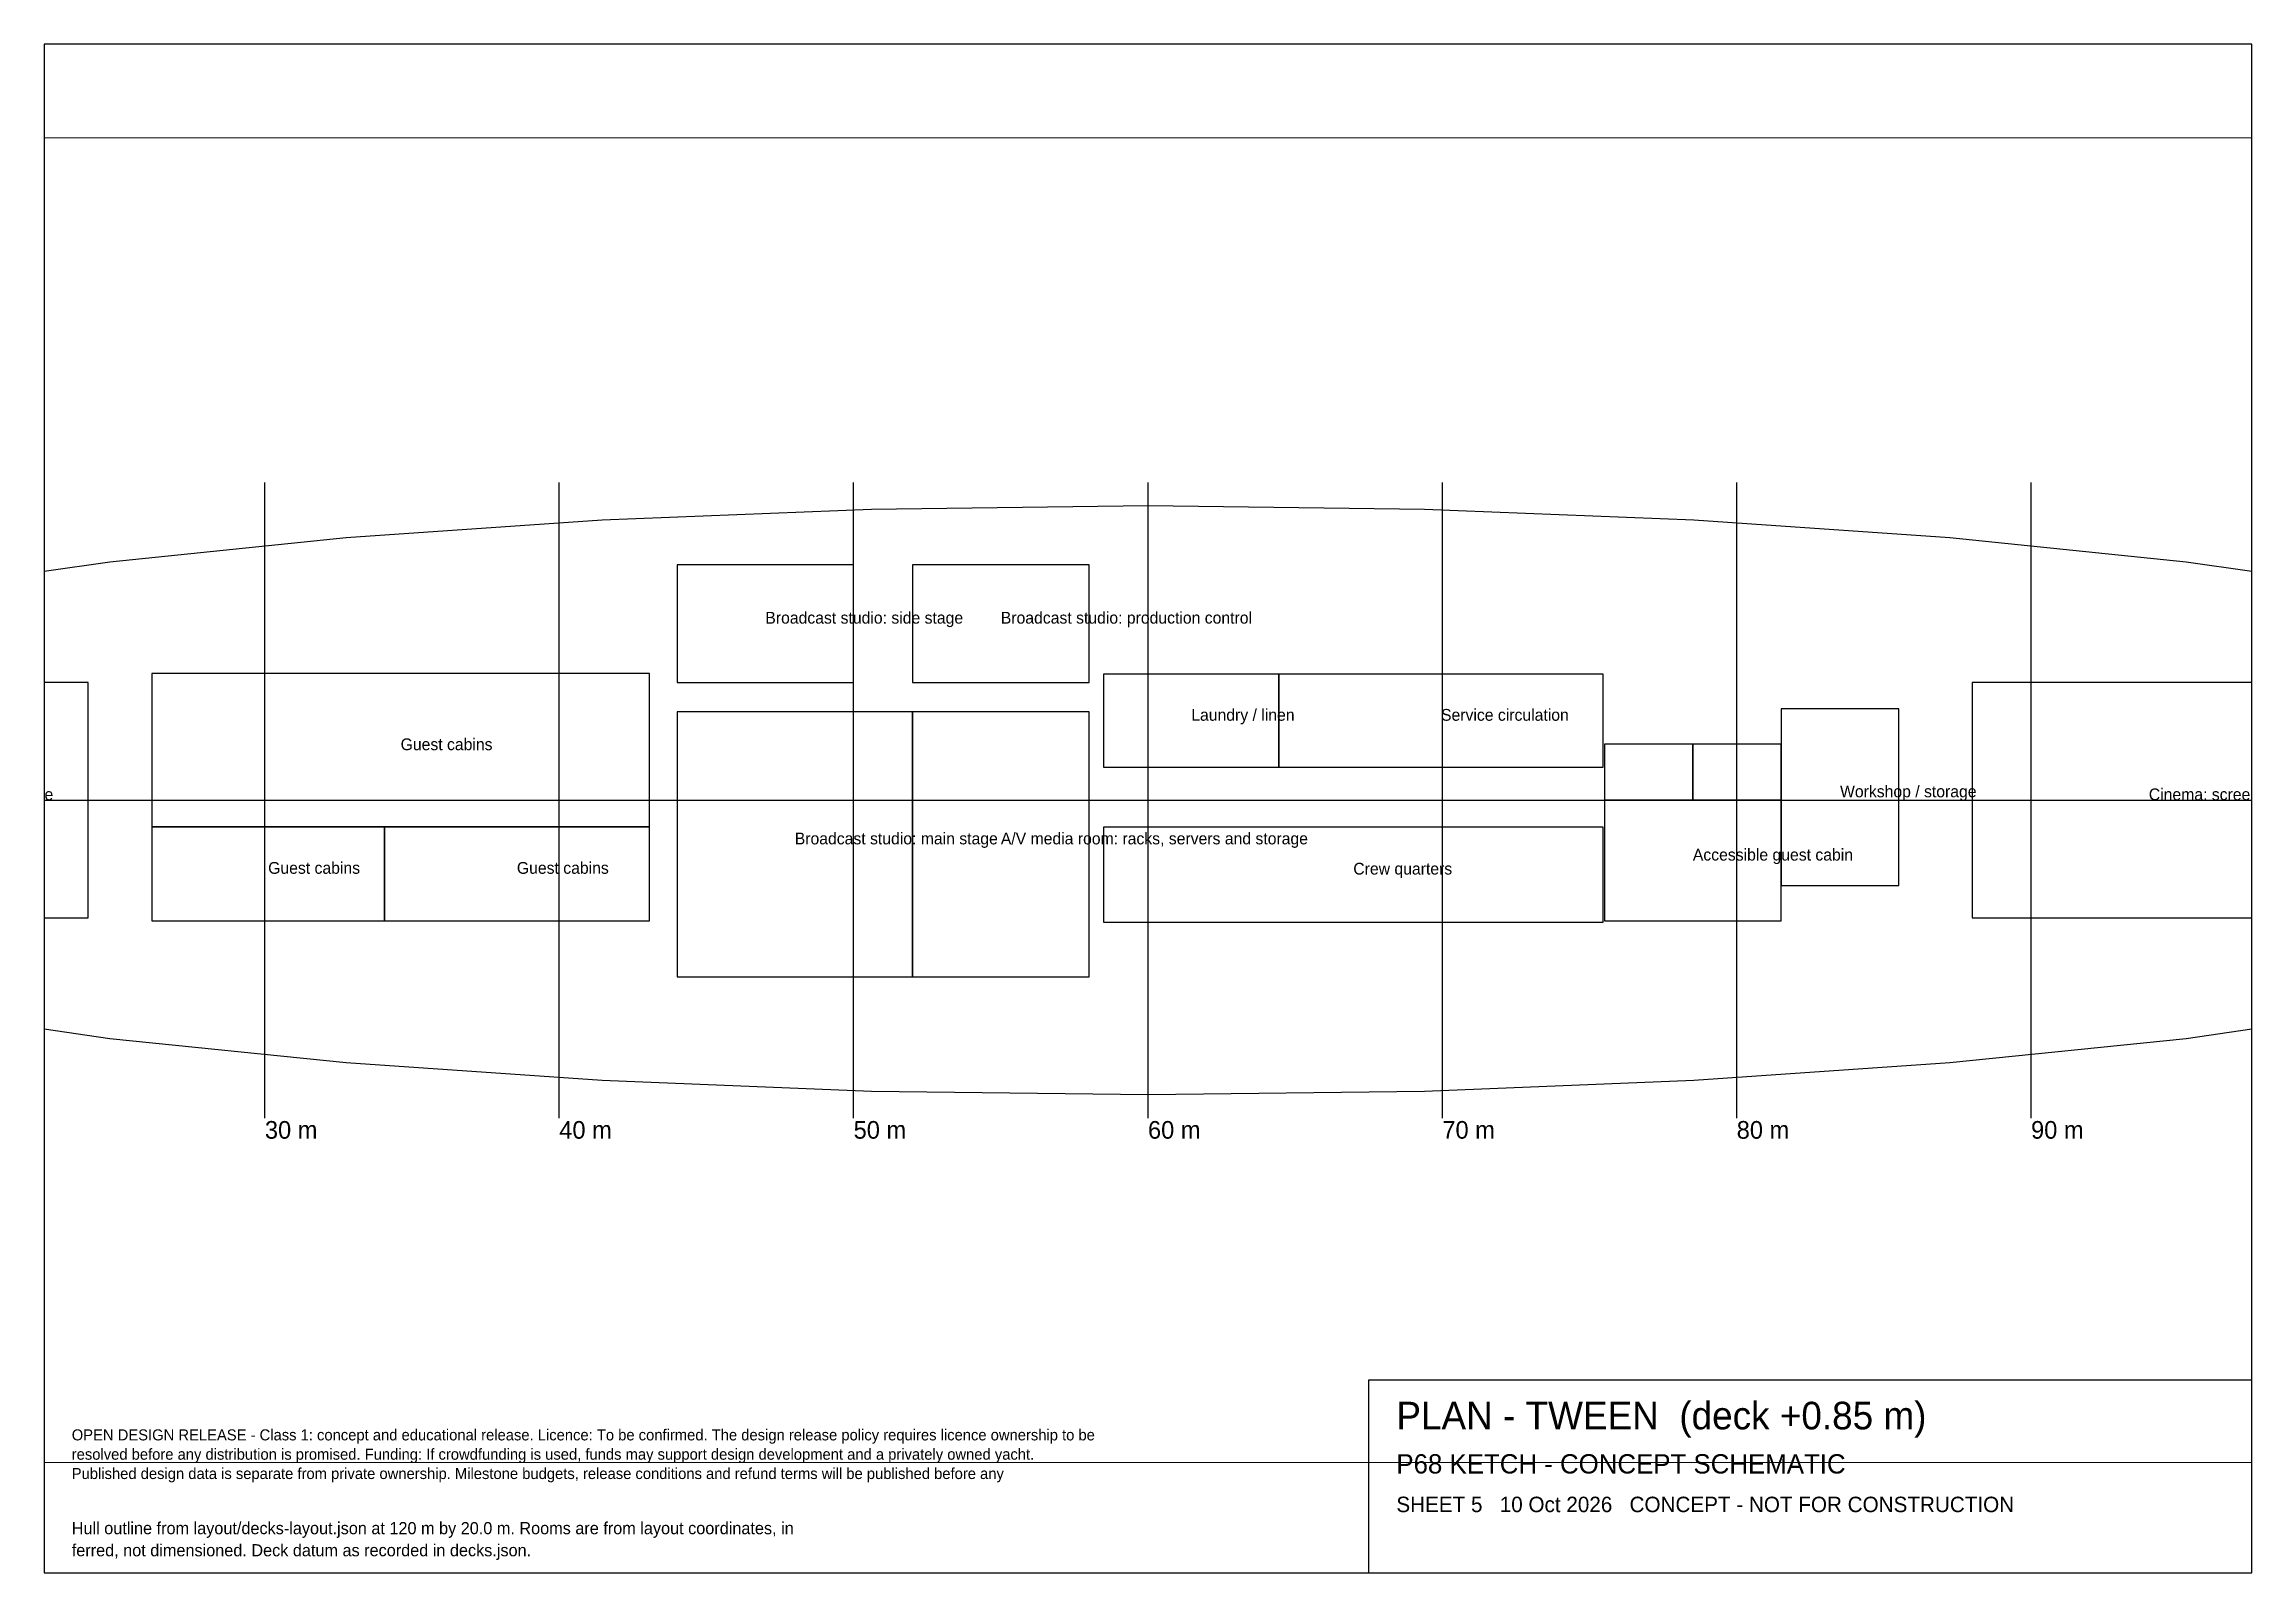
# Paper-space layout 'Layout1' of a CAD drawing. Header units: millimetres. Extents: x 10 to 410, y 10 to 287.
# The model-space entities are those that its viewports show. They can reach past a viewport. Long polylines and large blocks are cut down to what shows.
import ezdxf

# ---------------------------------------------------------------- set-up
doc = ezdxf.new("R2010")
doc.units = ezdxf.units.MM
for name, color, linetype in [('CENTRELINE', 1, 'Continuous'), ('FRAME', 7, 'Continuous'), ('GRID', 9, 'Continuous'), ('HULL_MODEL', 8, 'Continuous'), ('LIFT', 5, 'Continuous'), ('ROOMS', 3, 'Continuous'), ('TEXT', 7, 'Continuous')]:
    doc.layers.add(name, color=color, linetype=linetype)

msp = doc.modelspace()

# ---------------------------------------------------------------- linework, layer by layer
at = {"layer": 'CENTRELINE'}
msp.add_line((0, 0), (120000, 0), dxfattribs=at)
at = {"layer": 'GRID'}
for p, q in [((30000, -10800), (30000, 10800)), ((40000, -10800), (40000, 10800)), ((50000, -10800), (50000, 10800)), ((60000, -10800), (60000, 10800)), ((70000, -10800), (70000, 10800)), ((80000, -10800), (80000, 10800)), ((90000, -10800), (90000, 10800))]:
    msp.add_line(p, q, dxfattribs=at)
at = {"layer": 'HULL_MODEL'}
for points in [[(102430, 7070), (95270, 8090), (87240, 8910), (78540, 9510), (69390, 9880), (60000, 10000), (50610, 9880), (41460, 9510), (32760, 8910), (24730, 8090), (17570, 7070)], [(17570, -7070), (24730, -8090), (32760, -8910), (41460, -9510), (50610, -9880), (60000, -10000), (69390, -9880), (78540, -9510), (87240, -8910), (95270, -8090), (102430, -7070)]]:
    msp.add_lwpolyline(points, dxfattribs=at)
at = {"layer": 'LIFT'}
for points in [[(75510, 0), (78510, 0), (78510, 1900), (75510, 1900), (75510, 0)], [(78510, 0), (81510, 0), (81510, 1900), (78510, 1900), (78510, 0)]]:
    msp.add_lwpolyline(points, close=True, dxfattribs=at)
at = {"layer": 'ROOMS'}
for points in [[(44000, 4000), (50000, 4000), (50000, 8000), (44000, 8000), (44000, 4000)], [(52000, 4000), (58000, 4000), (58000, 8000), (52000, 8000), (52000, 4000)], [(8000, -4000), (24000, -4000), (24000, 4000), (8000, 4000), (8000, -4000)], [(26160, -900), (43060, -900), (43060, 4300), (26160, 4300), (26160, -900)], [(58490, 1120), (64450, 1120), (64450, 4280), (58490, 4280), (58490, 1120)], [(64450, 1120), (75460, 1120), (75460, 4280), (64450, 4280), (64450, 1120)], [(88000, -4000), (100000, -4000), (100000, 4000), (88000, 4000), (88000, -4000)], [(44000, -6000), (52000, -6000), (52000, 3000), (44000, 3000), (44000, -6000)], [(52000, -6000), (58000, -6000), (58000, 3000), (52000, 3000), (52000, -6000)], [(81510, -2900), (85510, -2900), (85510, 3100), (81510, 3100), (81510, -2900)], [(75510, -4100), (81510, -4100), (81510, 0), (75510, 0), (75510, -4100)], [(26160, -4100), (34060, -4100), (34060, -900), (26160, -900), (26160, -4100)], [(34060, -4100), (43060, -4100), (43060, -900), (34060, -900), (34060, -4100)], [(58490, -4140), (75460, -4140), (75460, -910), (58490, -910), (58490, -4140)]]:
    msp.add_lwpolyline(points, close=True, dxfattribs=at)

# ---------------------------------------------------------------- texts
at = {"layer": 'GRID'}
for s, p in [('30 m', (30000, -11500)), ('40 m', (40000, -11500)), ('50 m', (50000, -11500)), ('60 m', (60000, -11500)), ('70 m', (70000, -11500)), ('80 m', (80000, -11500)), ('90 m', (90000, -11500))]:
    msp.add_text(s, height=600, dxfattribs=at).set_placement(p)
at = {"layer": 'TEXT'}
for s, p in [('Broadcast studio: side stage', (47000, 6000)), ('Broadcast studio: production control', (55000, 6000)), ('Laundry / linen', (61470, 2700)), ('Service circulation', (69955, 2700)), ('Guest cabins', (34610, 1700)), ('Theatre: stage and audience', (16000, 0)), ('Workshop / storage', (83510, 100)), ('Cinema: screening room', (94000, 0)), ('Broadcast studio: main stage', (48000, -1500)), ('A/V media room: racks, servers and storage', (55000, -1500)), ('Guest cabins', (30110, -2500)), ('Guest cabins', (38560, -2500)), ('Crew quarters', (66975, -2525)), ('Accessible guest cabin', (78510, -2050))]:
    msp.add_text(s, height=400, dxfattribs=at).set_placement(p)

psp = doc.layouts.get("Layout1")

# ---------------------------------------------------------------- linework, layer by layer
at = {"layer": 'FRAME'}
for points in [[(10, 10), (410, 10), (410, 287), (10, 287), (10, 10)], [(250, 10), (250, 45), (410, 45)]]:
    psp.add_lwpolyline(points, dxfattribs=at)

# ---------------------------------------------------------------- texts
at = {"layer": 'TEXT'}
for s, height, p in [('PLAN - TWEEN  (deck +0.85 m)', 5, (255, 36)), ('OPEN DESIGN RELEASE - Class 1: concept and educational release. Licence: To be confirmed. The design release policy requires licence ownership to be', 2, (15, 34)), ('resolved before any distribution is promised. Funding: If crowdfunding is used, funds may support design development and a privately owned yacht.', 2, (15, 30.5)), ('Published design data is separate from private ownership. Milestone budgets, release conditions and refund terms will be published before any', 2, (15, 27)), ('P68 KETCH - CONCEPT SCHEMATIC', 3.5, (255, 28)), ('SHEET 5   10 Oct 2026   CONCEPT - NOT FOR CONSTRUCTION', 2.8, (255, 21)), ('Hull outline from layout/decks-layout.json at 120 m by 20.0 m. Rooms are from layout coordinates, in', 2.2, (15, 17)), ('ferred, not dimensioned. Deck datum as recorded in decks.json.', 2.2, (15, 13))]:
    psp.add_text(s, height=height, dxfattribs=at).set_placement(p)

# ---------------------------------------------------------------- viewports
at = {"layer": 'VIEWPORTS'}
psp.add_viewport(center=(210, 150), size=(400, 240), view_center_point=(60000, 0), view_height=45000, dxfattribs=at)

doc.saveas('drawing.dxf')
